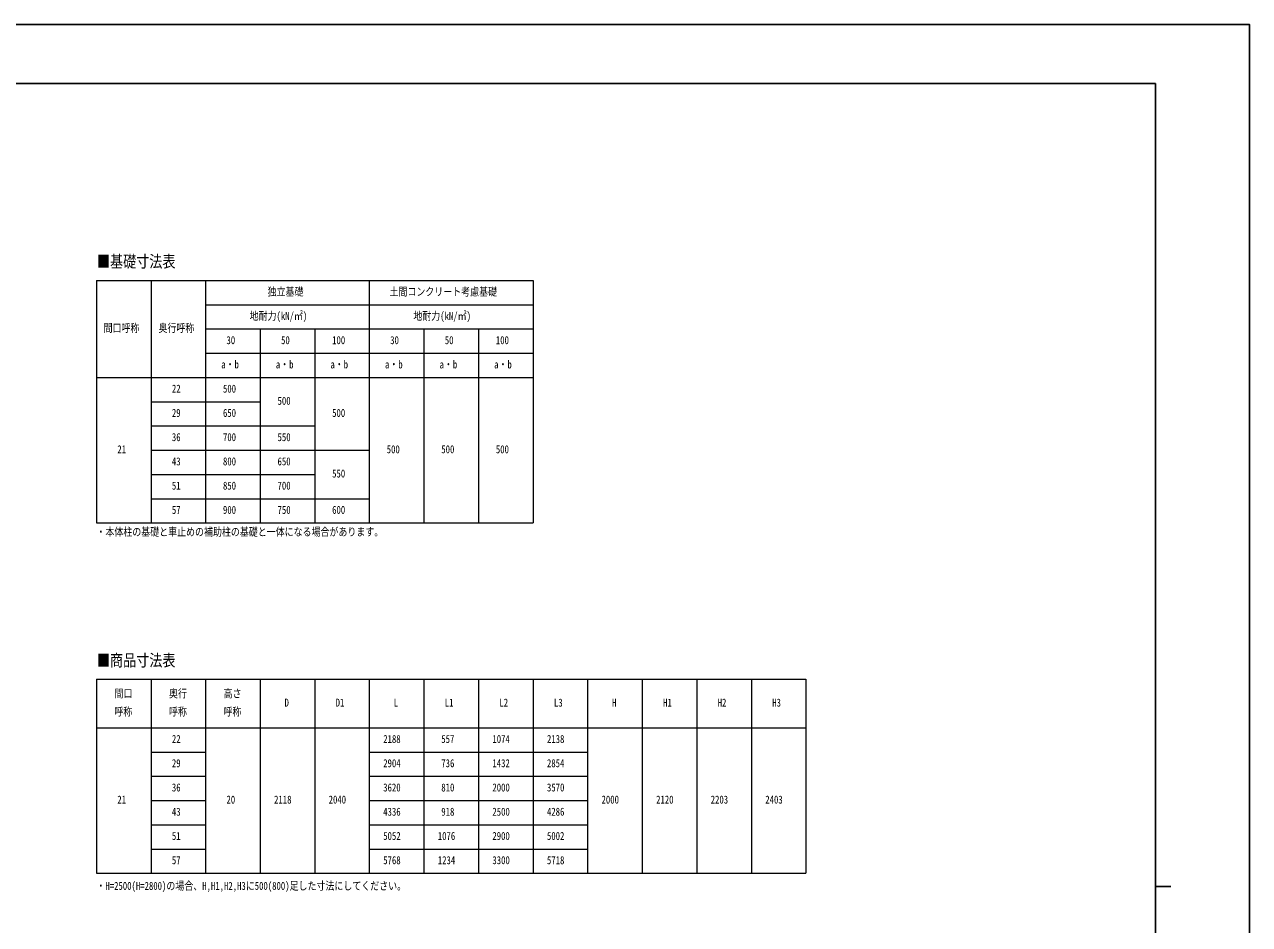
# Model space of a CAD drawing. Units: millimetres, scale not verified. Extents: x -10512 to 10512, y -7425 to 7425.
# Drawn here: x 413 to 10512, y 0 to 7425 of the extents above; entities that cross this region are included whole.
import ezdxf
from ezdxf.enums import TextEntityAlignment as Align

# ---------------------------------------------------------------- set-up
doc = ezdxf.new("R2010")
doc.units = ezdxf.units.MM
doc.header["$LTSCALE"] = 30
doc.layers.add('0-1_TABLE1', color=7, linetype='Continuous', lineweight=18)
doc.layers.add('0-2_USER1', color=3, linetype='Continuous')
doc.layers.add('0-7_YKK_ZWAK', color=7, linetype='Continuous')
doc.styles.add('ＭＳ ゴシック', font='')
doc.styles.get('ＭＳ ゴシック').set_extended_font_data('MS Gothic')

msp = doc.modelspace()

# ---------------------------------------------------------------- linework, layer by layer
at = {"layer": '0-1_TABLE1'}
for p, q in [((1005.55, 5312.9), (4605.55, 5312.9)), ((1005.55, 5312.9), (1005.55, 3312.9)), ((1455.55, 5312.9), (1455.55, 3312.9)), ((1905.55, 5312.9), (1905.55, 3312.9)), ((3255.55, 5312.9), (3255.55, 3312.9)), ((1905.55, 5112.9), (4605.55, 5112.9)), ((1905.55, 4912.9), (4605.55, 4912.9)), ((2355.55, 4912.9), (2355.55, 3312.9)), ((2805.55, 4912.9), (2805.55, 3312.9)), ((3705.55, 4912.9), (3705.55, 3312.9)), ((4155.55, 4912.9), (4155.55, 3312.9)), ((1905.55, 4712.9), (4605.55, 4712.9)), ((1005.55, 4512.9), (4605.55, 4512.9)), ((1455.55, 4312.9), (2355.55, 4312.9)), ((1455.55, 4112.9), (2805.55, 4112.9)), ((1455.55, 3912.9), (3255.55, 3912.9)), ((1455.55, 3712.9), (2805.55, 3712.9)), ((1455.55, 3512.9), (3255.55, 3512.9)), ((1005.55, 2022.83), (6855.55, 2022.83)), ((1005.55, 2022.83), (1005.55, 422.83)), ((1455.55, 2022.83), (1455.55, 422.83)), ((1905.55, 2022.83), (1905.55, 422.83)), ((2355.55, 2022.83), (2355.55, 422.83)), ((2805.55, 2022.83), (2805.55, 422.83)), ((3255.55, 2022.83), (3255.55, 422.83)), ((3705.55, 2022.83), (3705.55, 422.83)), ((4155.55, 2022.83), (4155.55, 422.83)), ((4605.55, 2022.83), (4605.55, 422.83)), ((5055.55, 2022.83), (5055.55, 422.83)), ((5505.55, 2022.83), (5505.55, 422.83)), ((5955.55, 2022.83), (5955.55, 422.83)), ((6405.55, 2022.83), (6405.55, 422.83)), ((6855.55, 2022.83), (6855.55, 422.83)), ((1005.55, 1622.83), (6855.55, 1622.83)), ((1455.55, 1422.83), (1905.55, 1422.83)), ((3255.55, 1422.83), (5055.55, 1422.83)), ((1455.55, 1222.83), (1905.55, 1222.83)), ((3255.55, 1222.83), (5055.55, 1222.83)), ((1455.55, 1022.83), (1905.55, 1022.83)), ((3255.55, 1022.83), (5055.55, 1022.83)), ((1455.55, 822.83), (1905.55, 822.83)), ((3255.55, 822.83), (5055.55, 822.83)), ((1455.55, 622.83), (1905.55, 622.83)), ((3255.55, 622.83), (5055.55, 622.83)), ((1005.55, 422.83), (6855.55, 422.83))]:
    msp.add_line(p, q, dxfattribs=at)
for points in [[(4605.55, 5312.9), (4605.55, 4912.9), (4605.55, 3312.9)], [(1005.55, 3312.9), (1455.55, 3312.9), (4605.55, 3312.9)]]:
    msp.add_lwpolyline(points, dxfattribs=at)
at = {"layer": '0-7_YKK_ZWAK'}
for p, q in [((9737.55, 6937.5), (-9762.45, 6937.5)), ((9737.55, 6937.5), (9737.55, -6312.5)), ((9737.55, 312.5), (9862.55, 312.5))]:
    msp.add_line(p, q, dxfattribs=at)
msp.add_lwpolyline([(-10512.5, -7425), (10512.5, -7425), (10512.5, 7425), (-10512.5, 7425)], close=True, dxfattribs=at)

# ---------------------------------------------------------------- texts
at = {"layer": '0-1_TABLE1', "style": 'ＭＳ ゴシック', "width": 0.8}
for s, p in [('独立基礎', (2417.35, 5167.9)), ('土間コンクリート考慮基礎', (3421.75, 5167.9)), ('地耐力(kN/㎡)', (2268.55, 4967.9)), ('地耐力(kN/㎡)', (3618.55, 4967.9)), ('間口呼称', (1064.95, 4867.9)), ('奥行呼称', (1517.35, 4867.9)), ('30', (2077.75, 4767.9)), ('50', (2527.75, 4767.9)), ('100', (2948.95, 4767.9)), ('30', (3427.75, 4767.9)), ('50', (3877.75, 4767.9)), ('100', (4298.95, 4767.9)), ('a・b', (2034.55, 4567.9)), ('a・b', (2484.55, 4567.9)), ('a・b', (2934.55, 4567.9)), ('a・b', (3384.55, 4567.9)), ('a・b', (3834.55, 4567.9)), ('a・b', (4284.55, 4567.9)), ('22', (1627.75, 4367.9)), ('500', (2048.95, 4367.9)), ('500', (2498.95, 4267.9)), ('29', (1627.75, 4167.9)), ('650', (2048.95, 4167.9)), ('500', (2948.95, 4167.9)), ('36', (1627.75, 3967.9)), ('700', (2048.95, 3967.9)), ('550', (2498.95, 3967.9)), ('21', (1177.75, 3867.9)), ('500', (3398.95, 3867.9)), ('500', (3848.95, 3867.9)), ('500', (4298.95, 3867.9)), ('43', (1627.75, 3767.9)), ('800', (2048.95, 3767.9)), ('650', (2498.95, 3767.9)), ('550', (2948.95, 3667.9)), ('51', (1627.75, 3567.9)), ('850', (2048.95, 3567.9)), ('700', (2498.95, 3567.9)), ('57', (1627.75, 3367.9)), ('900', (2048.95, 3367.9)), ('750', (2498.95, 3367.9)), ('600', (2948.95, 3367.9)), ('間口', (1153.75, 1852.83)), ('奥行', (1603.75, 1852.83)), ('高さ', (2053.75, 1852.83)), ('D', (2556.55, 1777.83)), ('D1', (2977.75, 1777.83)), ('L', (3456.55, 1777.83)), ('L1', (3877.75, 1777.83)), ('L2', (4327.75, 1777.83)), ('L3', (4777.75, 1777.83)), ('H', (5256.55, 1777.83)), ('H1', (5677.75, 1777.83)), ('H2', (6127.75, 1777.83)), ('H3', (6577.75, 1777.83)), ('呼称', (1153.75, 1702.83)), ('呼称', (1603.75, 1702.83)), ('呼称', (2053.75, 1702.83)), ('22', (1627.75, 1477.83)), ('2188', (3370.15, 1477.83)), ('557', (3848.95, 1477.83)), ('1074', (4270.15, 1477.83)), ('2138', (4720.15, 1477.83)), ('29', (1627.75, 1277.83)), ('2904', (3370.15, 1277.83)), ('736', (3848.95, 1277.83)), ('1432', (4270.15, 1277.83)), ('2854', (4720.15, 1277.83)), ('36', (1627.75, 1077.83)), ('3620', (3370.15, 1077.83)), ('810', (3848.95, 1077.83)), ('2000', (4270.15, 1077.83)), ('3570', (4720.15, 1077.83)), ('21', (1177.75, 977.83)), ('20', (2077.75, 977.83)), ('2118', (2470.15, 977.83)), ('2040', (2920.15, 977.83)), ('2000', (5170.15, 977.83)), ('2120', (5620.15, 977.83)), ('2203', (6070.15, 977.83)), ('2403', (6520.15, 977.83)), ('43', (1627.75, 877.83)), ('4336', (3370.15, 877.83)), ('918', (3848.95, 877.83)), ('2500', (4270.15, 877.83)), ('4286', (4720.15, 877.83)), ('51', (1627.75, 677.83)), ('5052', (3370.15, 677.83)), ('1076', (3820.15, 677.83)), ('2900', (4270.15, 677.83)), ('5002', (4720.15, 677.83)), ('57', (1627.75, 477.83)), ('5768', (3370.15, 477.83)), ('1234', (3820.15, 477.83)), ('3300', (4270.15, 477.83)), ('5718', (4720.15, 477.83))]:
    msp.add_text(s, height=65.98, dxfattribs=at).set_placement(p, align=Align.BOTTOM_LEFT)
at = {"layer": '0-2_USER1', "style": 'ＭＳ ゴシック', "width": 0.8}
for s, height, p in [('■基礎寸法表', 98.97, (1009.34, 5391.34)), ('・本体柱の基礎と車止めの補助柱の基礎と一体になる場合があります。', 65.98, (1005.55, 3186.31)), ('■商品寸法表', 98.97, (1009.34, 2100.71)), ('・H=2500(H=2800)の場合、H,H1,H2,H3に500(800)足した寸法にしてください。', 65.98, (1005.55, 266.06))]:
    msp.add_text(s, height=height, dxfattribs=at).set_placement(p, align=Align.BOTTOM_LEFT)

doc.saveas('drawing.dxf')
